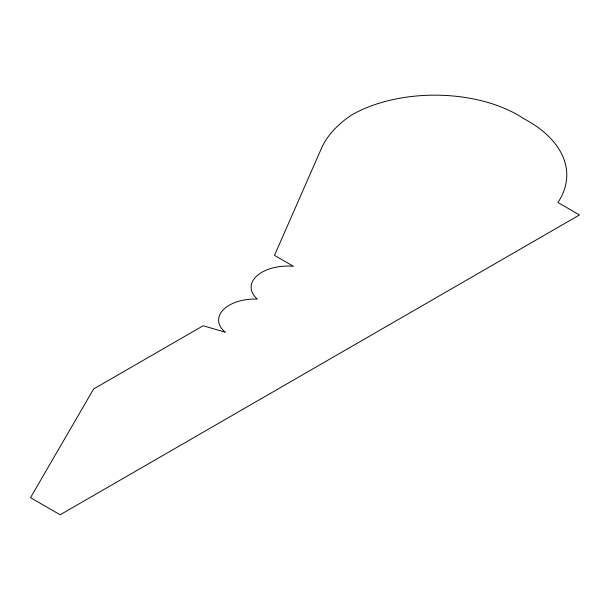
<?xml version="1.0" encoding="UTF-8"?>
<svg xmlns="http://www.w3.org/2000/svg" width="610" height="610" viewBox="0 0 610 610"><rect width="100%" height="100%" fill="white"/><g stroke="black" fill="none" stroke-linecap="round" stroke-linejoin="round"><path stroke-width="0.91" d="M321.424 148.405L274.492 255.376L293.433 266.303A36.76 21.22 0 0 0 256.871 275.895A36.76 21.22 0 0 0 257.329 299.075A36.44 21.037 0 0 0 223.245 309.804A36.44 21.037 0 0 0 225.235 332.183L203.153 325.748L93.627 388.982L30.5 497.668L60.154 514.787L579.5 214.941L557.914 202.482A132.164 76.303 0 0 0 523.982 118.782A117.745 67.977 0 0 0 351.261 115.221A142.176 82.083 0 0 0 321.424 148.405"/></g></svg>
